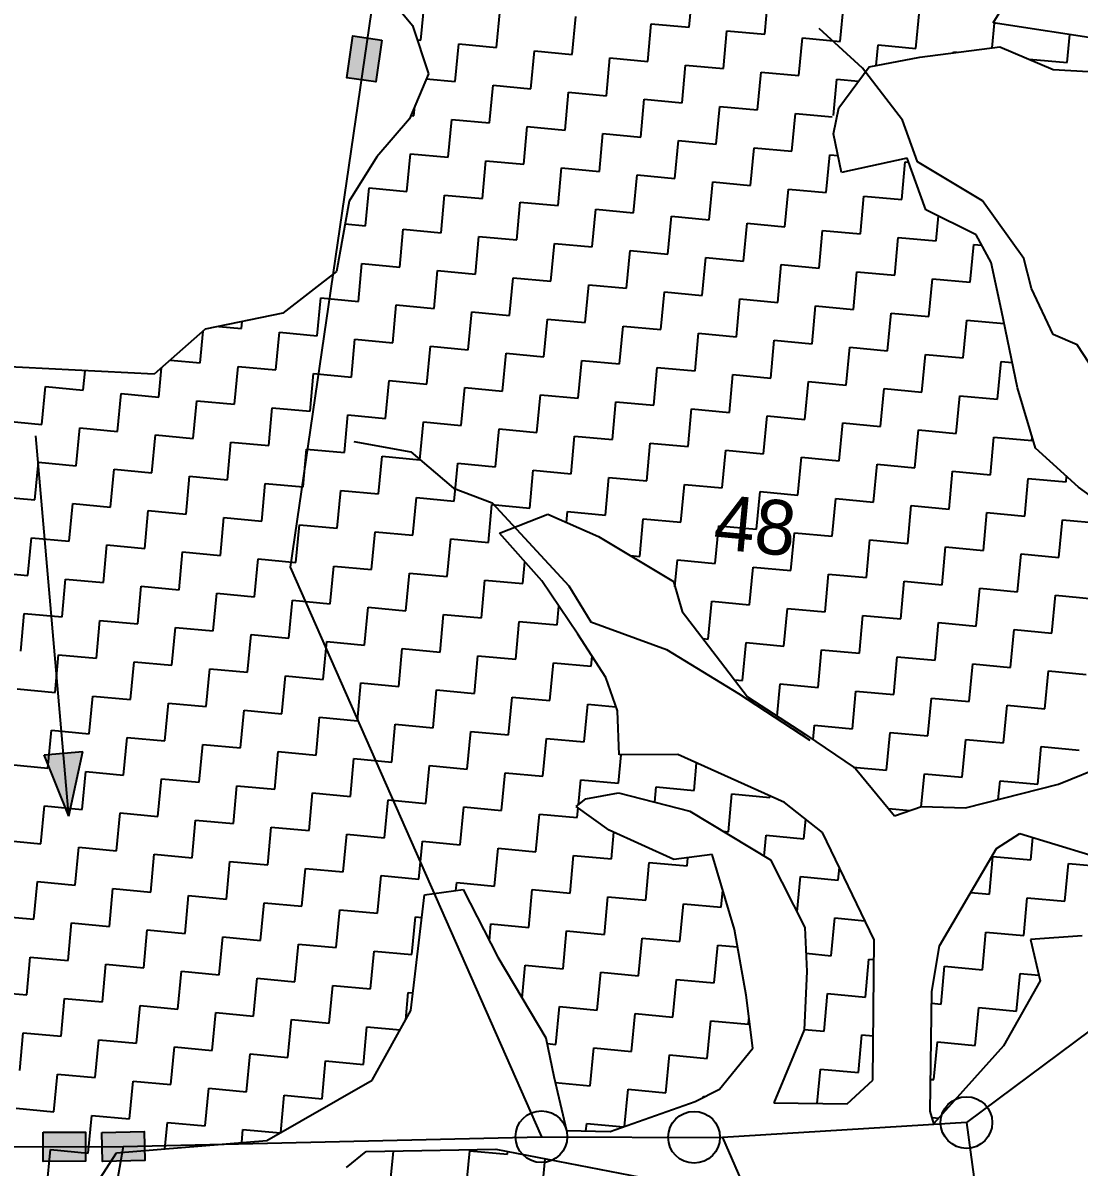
# Model space of a CAD drawing. Header units: metres. Extents: x 284554 to 287504, y 2026012 to 2031182.
# Drawn here: x 285980.6 to 286339.4, y 2030080.3 to 2030469 of the extents above; entities that cross this region are included whole.
import ezdxf
from ezdxf.enums import TextEntityAlignment as Align

# ---------------------------------------------------------------- set-up
doc = ezdxf.new("R2010")
doc.units = ezdxf.units.M
for name, color, linetype in [('LINE_WATER', 4, 'Continuous'), ('POLY_HATCH', 12, 'Continuous'), ('POLY_PARCEL', 6, 'Continuous'), ('TEXT_PARCEL', 7, 'Continuous')]:
    doc.layers.add(name, color=color, linetype=linetype)
doc.styles.add('TEXT_MAP', font='')
doc.styles.get('TEXT_MAP').set_extended_font_data('Kruti Dev 050')

msp = doc.modelspace()

# ---------------------------------------------------------------- hatches: boundary and pattern name
for points in [[(286090.66, 2030450.32), (286100.49, 2030448.89), (286102.56, 2030463.1), (286092.73, 2030464.53)], [(286001.88, 2030082.31), (286001.85, 2030092.24), (285987.5, 2030092.2), (285987.52, 2030082.27)], [(286022, 2030082.51), (286021.76, 2030092.44), (286007.41, 2030092.1), (286007.64, 2030082.18)]]:
    msp.add_hatch(color=256).paths.add_polyline_path(points)
h = msp.add_hatch(color=256)
h.paths.add_polyline_path([(285994.37, 2030220.96), (285987.81, 2030220.39), (285996.23, 2030199.51)])
h.paths.add_polyline_path([(285996.23, 2030199.51), (286000.93, 2030221.53), (285994.37, 2030220.96)])

# ---------------------------------------------------------------- linework, layer by layer
for points in [[(286102.56, 2030463.1), (286100.49, 2030448.89), (286090.66, 2030450.32), (286092.73, 2030464.53)], [(285987.5, 2030092.2), (286001.85, 2030092.24), (286001.88, 2030082.31), (285987.52, 2030082.27)], [(286007.41, 2030092.1), (286021.76, 2030092.44), (286022, 2030082.51), (286007.64, 2030082.18)]]:
    msp.add_lwpolyline(points, close=True)
for points in [[(285996.23, 2030199.51), (285985.02, 2030328.71)], [(285987.81, 2030220.39), (286000.93, 2030221.53)], [(285996.23, 2030199.51), (285987.81, 2030220.39)], [(285996.23, 2030199.51), (286000.93, 2030221.53)]]:
    msp.add_lwpolyline(points)
for centre in [(286301.13, 2030095.46), (286156.75, 2030090.64), (286208.61, 2030090.45)]:
    msp.add_circle(centre, 8.78)
at = {"layer": 'LINE_WATER'}
for p, q in [((286265.84, 2030453.63), (286251.04, 2030467.05)), ((286279.43, 2030435.92), (286265.84, 2030453.63)), ((286284.53, 2030421.81), (286279.43, 2030435.92)), ((286306.57, 2030408.52), (286284.53, 2030421.81)), ((286320.56, 2030388.97), (286306.57, 2030408.52)), ((286323.21, 2030378.7), (286320.56, 2030388.97)), ((286330.58, 2030363.17), (286323.21, 2030378.7)), ((286338.68, 2030359.61), (286330.58, 2030363.17)), ((286354.82, 2030334.84), (286338.68, 2030359.61)), ((286093.05, 2030326.83), (286112.39, 2030323.29)), ((286112.39, 2030323.29), (286126.86, 2030310.95)), ((286126.86, 2030310.95), (286139.99, 2030305.96)), ((286139.99, 2030305.96), (286166.01, 2030277.79)), ((286166.01, 2030277.79), (286173.54, 2030265.52)), ((286173.54, 2030265.52), (286199.29, 2030256.18)), ((286199.29, 2030256.18), (286223.64, 2030241.18)), ((286223.64, 2030241.18), (286247.91, 2030225.32))]:
    msp.add_line(p, q, dxfattribs=at)
at = {"layer": 'POLY_HATCH'}
for p, q in [((286100.44, 2030483.15), (286112.95, 2030468.07)), ((286310.19, 2030468.95), (286314.87, 2030476.46)), ((286112.95, 2030468.07), (286118.38, 2030451.66)), ((286360.19, 2030461.29), (286310.19, 2030468.95)), ((286285.25, 2030457.37), (286312.41, 2030460.79)), ((286312.41, 2030460.79), (286330.59, 2030453.13)), ((286268.03, 2030454.01), (286285.25, 2030457.37)), ((286257.78, 2030440.06), (286268.03, 2030454.01)), ((286330.59, 2030453.13), (286358.28, 2030451.53)), ((286118.38, 2030451.66), (286111.98, 2030436.36)), ((286255.96, 2030431.28), (286257.78, 2030440.06)), ((286111.98, 2030436.36), (286100.83, 2030423.49)), ((286258.71, 2030418.11), (286255.96, 2030431.28)), ((286100.83, 2030423.49), (286091.47, 2030408.46)), ((286281.04, 2030422.98), (286258.71, 2030418.11)), ((286287.36, 2030405.49), (286281.04, 2030422.98)), ((286091.47, 2030408.46), (286087.17, 2030384.57)), ((286304.46, 2030396.94), (286287.36, 2030405.49)), ((286309.54, 2030387.52), (286304.46, 2030396.94)), ((286313, 2030371.3), (286309.54, 2030387.52)), ((286087.17, 2030384.57), (286068.94, 2030370.37)), ((286318.49, 2030344.95), (286313, 2030371.3)), ((286068.94, 2030370.37), (286042.58, 2030364.88)), ((286042.58, 2030364.88), (286025.24, 2030349.61)), ((286025.24, 2030349.61), (285932.21, 2030354.33)), ((286324.54, 2030324.51), (286318.49, 2030344.95)), ((286339.2, 2030311.21), (286324.54, 2030324.51)), ((286359.69, 2030296.38), (286339.2, 2030311.21)), ((286142.46, 2030295.65), (286158.97, 2030302.06)), ((286158.97, 2030302.06), (286176.16, 2030294.49)), ((286156.85, 2030279.4), (286142.46, 2030295.65)), ((286176.16, 2030294.49), (286201.58, 2030279.2)), ((286169.09, 2030261.36), (286156.85, 2030279.4)), ((286201.58, 2030279.2), (286204.6, 2030268.98)), ((286204.6, 2030268.98), (286216.12, 2030253.99)), ((286178.64, 2030246.56), (286169.09, 2030261.36)), ((286216.12, 2030253.99), (286226.76, 2030240.07)), ((286182.56, 2030235.26), (286178.64, 2030246.56)), ((286226.76, 2030240.07), (286246.44, 2030227.3)), ((286183.15, 2030220.3), (286182.56, 2030235.26)), ((286246.44, 2030227.3), (286263.27, 2030215.79)), ((286203.04, 2030220.43), (286183.15, 2030220.3)), ((286239.31, 2030204.12), (286203.04, 2030220.43)), ((286263.27, 2030215.79), (286276.67, 2030199.64)), ((286332.36, 2030210.33), (286354.07, 2030219.23)), ((286300.79, 2030202.35), (286332.36, 2030210.33)), ((286168.58, 2030202.78), (286171.82, 2030205.46)), ((286171.82, 2030205.46), (286182.94, 2030207.4)), ((286182.94, 2030207.4), (286207.21, 2030201.16)), ((286252.28, 2030193.96), (286239.31, 2030204.12)), ((286179.77, 2030194.78), (286168.58, 2030202.78)), ((286207.21, 2030201.16), (286234.51, 2030184.69)), ((286276.67, 2030199.64), (286285.91, 2030202.75)), ((286285.91, 2030202.75), (286300.79, 2030202.35)), ((286201.7, 2030184.78), (286179.77, 2030194.78)), ((286269.76, 2030157.55), (286252.28, 2030193.96)), ((286311.28, 2030188.52), (286319.22, 2030193.58)), ((286319.22, 2030193.58), (286343.03, 2030186.38)), ((286292.01, 2030155.48), (286311.28, 2030188.52)), ((286214.79, 2030186.54), (286201.7, 2030184.78)), ((286222.35, 2030160.99), (286214.79, 2030186.54)), ((286234.51, 2030184.69), (286246.28, 2030161.73)), ((286112.39, 2030133.5), (286117.06, 2030172.81)), ((286117.06, 2030172.81), (286130.15, 2030174.57)), ((286130.15, 2030174.57), (286141.93, 2030151.61)), ((286246.28, 2030161.73), (286246.87, 2030146.77)), ((286226.24, 2030138.76), (286222.35, 2030160.99)), ((286269.28, 2030109.89), (286269.76, 2030157.55)), ((286340.46, 2030158.83), (286322.91, 2030157.57)), ((286322.91, 2030157.57), (286326.17, 2030143.58)), ((286289.31, 2030139.97), (286292.01, 2030155.48)), ((286141.93, 2030151.61), (286158.26, 2030124.24)), ((286246.87, 2030146.77), (286246.02, 2030126.97)), ((286326.17, 2030143.58), (286313.73, 2030121.51)), ((286228.52, 2030120.66), (286226.24, 2030138.76)), ((286288.84, 2030099.37), (286289.31, 2030139.97)), ((286099.25, 2030109.88), (286112.39, 2030133.5)), ((286246.02, 2030126.97), (286235.74, 2030102.1)), ((286158.26, 2030124.24), (286161.01, 2030111.07)), ((286217.29, 2030106.8), (286228.52, 2030120.66)), ((286313.73, 2030121.51), (286290.1, 2030095.11)), ((286161.01, 2030111.07), (286165.26, 2030092.78)), ((286063.52, 2030089.37), (286099.25, 2030109.88)), ((286208.94, 2030102.61), (286217.29, 2030106.8)), ((286260.57, 2030101.76), (286269.28, 2030109.89)), ((286180.14, 2030092.39), (286208.94, 2030102.61)), ((286235.74, 2030102.1), (286260.57, 2030101.76)), ((286290.1, 2030095.11), (286288.84, 2030099.37)), ((286165.26, 2030092.78), (286180.14, 2030092.39)), ((286012.42, 2030085.2), (286063.52, 2030089.37)), ((286000.66, 2030067), (286012.42, 2030085.2)), ((286090.57, 2030080.13), (286097.19, 2030085.61)), ((286097.19, 2030085.61), (286141.22, 2030086.38)), ((286141.22, 2030086.38), (286190.4, 2030076.9))]:
    msp.add_line(p, q, dxfattribs=at)
at = {"layer": 'POLY_HATCH', "linetype": 'Continuous'}
for p, q in [((286206.92, 2030467.48), (286208.12, 2030480.32)), ((286115.84, 2030463.04), (286117.04, 2030475.88)), ((286232.6, 2030465.08), (286233.8, 2030477.92)), ((286141.52, 2030460.64), (286142.72, 2030473.48)), ((286258.28, 2030462.68), (286259.48, 2030475.52)), ((286283.95, 2030460.28), (286285.15, 2030473.12)), ((286167.2, 2030458.24), (286168.4, 2030471.08)), ((286192.88, 2030455.84), (286194.08, 2030468.68)), ((286194.08, 2030468.68), (286206.92, 2030467.48)), ((286309.88, 2030460.47), (286310.66, 2030468.88)), ((286218.56, 2030453.44), (286219.76, 2030466.28)), ((286219.76, 2030466.28), (286232.6, 2030465.08)), ((286335.31, 2030455.48), (286336.2, 2030464.97)), ((286114.58, 2030463.15), (286115.84, 2030463.04)), ((286127.48, 2030449), (286128.68, 2030461.84)), ((286128.68, 2030461.84), (286141.52, 2030460.64)), ((286244.24, 2030451.04), (286245.44, 2030463.88)), ((286245.44, 2030463.88), (286258.28, 2030462.68)), ((286270.46, 2030454.48), (286271.11, 2030461.48)), ((286271.11, 2030461.48), (286283.95, 2030460.28)), ((286153.16, 2030446.6), (286154.36, 2030459.44)), ((286154.36, 2030459.44), (286167.2, 2030458.24)), ((286178.84, 2030444.2), (286180.04, 2030457.04)), ((286180.04, 2030457.04), (286192.88, 2030455.84)), ((286296.77, 2030458.82), (286296.79, 2030459.08)), ((286296.79, 2030459.08), (286297.97, 2030458.97)), ((286322.46, 2030456.55), (286322.47, 2030456.68)), ((286322.47, 2030456.68), (286335.31, 2030455.48)), ((286204.52, 2030441.8), (286205.72, 2030454.64)), ((286205.72, 2030454.64), (286218.56, 2030453.44)), ((286117.65, 2030449.92), (286127.48, 2030449)), ((286230.2, 2030439.4), (286231.4, 2030452.24)), ((286231.4, 2030452.24), (286244.24, 2030451.04)), ((286255.93, 2030437.54), (286257.08, 2030449.84)), ((286257.08, 2030449.84), (286264.46, 2030449.15)), ((286139.12, 2030434.96), (286140.32, 2030447.8)), ((286140.32, 2030447.8), (286153.16, 2030446.6)), ((286164.8, 2030432.56), (286166, 2030445.4)), ((286166, 2030445.4), (286178.84, 2030444.2)), ((286190.48, 2030430.16), (286191.68, 2030443)), ((286191.68, 2030443), (286204.52, 2030441.8)), ((286112.44, 2030437.45), (286113.44, 2030437.36)), ((286113.44, 2030437.36), (286113.74, 2030440.58)), ((286216.16, 2030427.76), (286217.36, 2030440.6)), ((286217.36, 2030440.6), (286230.2, 2030439.4)), ((286241.84, 2030425.36), (286243.04, 2030438.2)), ((286243.04, 2030438.2), (286255.55, 2030437.03)), ((286125.08, 2030423.32), (286126.28, 2030436.16)), ((286126.28, 2030436.16), (286139.12, 2030434.96)), ((286150.76, 2030420.92), (286151.96, 2030433.76)), ((286151.96, 2030433.76), (286164.8, 2030432.56)), ((286176.44, 2030418.52), (286177.64, 2030431.36)), ((286177.64, 2030431.36), (286190.48, 2030430.16)), ((286202.12, 2030416.12), (286203.32, 2030428.96)), ((286203.32, 2030428.96), (286216.16, 2030427.76)), ((286227.8, 2030413.72), (286229, 2030426.56)), ((286229, 2030426.56), (286241.84, 2030425.36)), ((286111.04, 2030411.68), (286112.24, 2030424.52)), ((286112.24, 2030424.52), (286125.08, 2030423.32)), ((286136.72, 2030409.28), (286137.92, 2030422.12)), ((286137.92, 2030422.12), (286150.76, 2030420.92)), ((286253.48, 2030411.32), (286254.68, 2030424.16)), ((286254.68, 2030424.16), (286257.5, 2030423.9)), ((286279.16, 2030408.92), (286280.35, 2030421.76)), ((286280.35, 2030421.76), (286281.52, 2030421.65)), ((286162.4, 2030406.88), (286163.6, 2030419.72)), ((286163.6, 2030419.72), (286176.44, 2030418.52)), ((286188.08, 2030404.48), (286189.28, 2030417.32)), ((286189.28, 2030417.32), (286202.12, 2030416.12)), ((286213.76, 2030402.08), (286214.96, 2030414.92)), ((286214.96, 2030414.92), (286227.8, 2030413.72)), ((286097, 2030400.04), (286098.2, 2030412.88)), ((286098.2, 2030412.88), (286111.04, 2030411.68)), ((286122.68, 2030397.64), (286123.88, 2030410.48)), ((286123.88, 2030410.48), (286136.72, 2030409.28)), ((286239.44, 2030399.68), (286240.64, 2030412.52)), ((286240.64, 2030412.52), (286253.48, 2030411.32)), ((286265.12, 2030397.28), (286266.32, 2030410.12)), ((286266.32, 2030410.12), (286279.16, 2030408.92)), ((286148.36, 2030395.24), (286149.56, 2030408.08)), ((286149.56, 2030408.08), (286162.4, 2030406.88)), ((286174.04, 2030392.84), (286175.24, 2030405.68)), ((286175.24, 2030405.68), (286188.08, 2030404.48)), ((286199.72, 2030390.44), (286200.92, 2030403.28)), ((286200.92, 2030403.28), (286213.76, 2030402.08)), ((286290.79, 2030394.88), (286291.59, 2030403.38)), ((286090.07, 2030400.69), (286097, 2030400.04)), ((286108.64, 2030386), (286109.84, 2030398.84)), ((286109.84, 2030398.84), (286122.68, 2030397.64)), ((286225.4, 2030388.04), (286226.6, 2030400.88)), ((286226.6, 2030400.88), (286239.44, 2030399.68)), ((286251.08, 2030385.64), (286252.28, 2030398.48)), ((286252.28, 2030398.48), (286265.12, 2030397.28)), ((286134.32, 2030383.6), (286135.52, 2030396.44)), ((286135.52, 2030396.44), (286148.36, 2030395.24)), ((286276.76, 2030383.24), (286277.96, 2030396.08)), ((286277.96, 2030396.08), (286290.79, 2030394.88)), ((286160, 2030381.2), (286161.2, 2030394.04)), ((286161.2, 2030394.04), (286174.04, 2030392.84)), ((286185.68, 2030378.8), (286186.88, 2030391.64)), ((286186.88, 2030391.64), (286199.72, 2030390.44)), ((286302.43, 2030380.84), (286303.63, 2030393.68)), ((286303.63, 2030393.68), (286306.35, 2030393.43)), ((286094.6, 2030374.36), (286095.8, 2030387.2)), ((286095.8, 2030387.2), (286108.64, 2030386)), ((286211.36, 2030376.4), (286212.56, 2030389.24)), ((286212.56, 2030389.24), (286225.4, 2030388.04)), ((286237.04, 2030374), (286238.24, 2030386.84)), ((286238.24, 2030386.84), (286251.08, 2030385.64)), ((286120.28, 2030371.96), (286121.48, 2030384.8)), ((286121.48, 2030384.8), (286134.32, 2030383.6)), ((286262.72, 2030371.6), (286263.92, 2030384.44)), ((286263.92, 2030384.44), (286276.76, 2030383.24)), ((286145.96, 2030369.56), (286147.16, 2030382.4)), ((286147.16, 2030382.4), (286160, 2030381.2)), ((286171.64, 2030367.16), (286172.84, 2030380)), ((286172.84, 2030380), (286185.68, 2030378.8)), ((286288.4, 2030369.2), (286289.59, 2030382.04)), ((286289.59, 2030382.04), (286302.43, 2030380.84)), ((286080.57, 2030362.72), (286081.77, 2030375.56)), ((286081.77, 2030375.56), (286094.6, 2030374.36)), ((286197.32, 2030364.76), (286198.52, 2030377.6)), ((286198.52, 2030377.6), (286211.36, 2030376.4)), ((286223, 2030362.36), (286224.2, 2030375.2)), ((286224.2, 2030375.2), (286237.04, 2030374)), ((286106.24, 2030360.32), (286107.44, 2030373.16)), ((286107.44, 2030373.16), (286120.28, 2030371.96)), ((286248.68, 2030359.96), (286249.88, 2030372.8)), ((286249.88, 2030372.8), (286262.72, 2030371.6)), ((286054.89, 2030365.12), (286055.11, 2030367.49)), ((286131.92, 2030357.92), (286133.12, 2030370.76)), ((286133.12, 2030370.76), (286145.96, 2030369.56)), ((286157.6, 2030355.52), (286158.8, 2030368.36)), ((286158.8, 2030368.36), (286171.64, 2030367.16)), ((286274.36, 2030357.56), (286275.56, 2030370.4)), ((286275.56, 2030370.4), (286288.4, 2030369.2)), ((286300.03, 2030355.16), (286301.23, 2030368)), ((286301.23, 2030368), (286313.93, 2030366.82)), ((286040.85, 2030353.48), (286041.85, 2030364.24)), ((286047.18, 2030365.84), (286054.89, 2030365.12)), ((286066.53, 2030351.08), (286067.73, 2030363.92)), ((286067.73, 2030363.92), (286080.57, 2030362.72)), ((286183.28, 2030353.12), (286184.48, 2030365.96)), ((286184.48, 2030365.96), (286197.32, 2030364.76)), ((286208.96, 2030350.72), (286210.16, 2030363.56)), ((286210.16, 2030363.56), (286223, 2030362.36)), ((286092.21, 2030348.68), (286093.4, 2030361.52)), ((286093.4, 2030361.52), (286106.24, 2030360.32)), ((286234.64, 2030348.32), (286235.84, 2030361.16)), ((286235.84, 2030361.16), (286248.68, 2030359.96)), ((286117.88, 2030346.28), (286119.08, 2030359.12)), ((286119.08, 2030359.12), (286131.92, 2030357.92)), ((286143.56, 2030343.88), (286144.76, 2030356.72)), ((286144.76, 2030356.72), (286157.6, 2030355.52)), ((286260.32, 2030345.92), (286261.52, 2030358.76)), ((286261.52, 2030358.76), (286274.36, 2030357.56)), ((286286, 2030343.52), (286287.2, 2030356.36)), ((286287.2, 2030356.36), (286300.03, 2030355.16)), ((286026.81, 2030341.84), (286027.74, 2030351.81)), ((286030.71, 2030354.43), (286040.85, 2030353.48)), ((286052.49, 2030339.44), (286053.69, 2030352.28)), ((286053.69, 2030352.28), (286066.53, 2030351.08)), ((286169.24, 2030341.48), (286170.44, 2030354.32)), ((286170.44, 2030354.32), (286183.28, 2030353.12)), ((286194.92, 2030339.08), (286196.12, 2030351.92)), ((286196.12, 2030351.92), (286208.96, 2030350.72)), ((286311.67, 2030341.12), (286312.87, 2030353.96)), ((286312.87, 2030353.96), (286316.69, 2030353.61)), ((286001.13, 2030344.24), (286001.74, 2030350.8)), ((286078.17, 2030337.04), (286079.37, 2030349.88)), ((286079.37, 2030349.88), (286092.21, 2030348.68)), ((286220.6, 2030336.68), (286221.8, 2030349.52)), ((286221.8, 2030349.52), (286234.64, 2030348.32)), ((285987.09, 2030332.6), (285988.29, 2030345.44)), ((285988.29, 2030345.44), (286001.13, 2030344.24)), ((286103.84, 2030334.64), (286105.04, 2030347.48)), ((286105.04, 2030347.48), (286117.88, 2030346.28)), ((286129.52, 2030332.24), (286130.72, 2030345.08)), ((286130.72, 2030345.08), (286143.56, 2030343.88)), ((286246.28, 2030334.28), (286247.48, 2030347.12)), ((286247.48, 2030347.12), (286260.32, 2030345.92)), ((286271.96, 2030331.88), (286273.16, 2030344.72)), ((286273.16, 2030344.72), (286286, 2030343.52)), ((286012.77, 2030330.2), (286013.97, 2030343.04)), ((286013.97, 2030343.04), (286026.81, 2030341.84)), ((286038.45, 2030327.8), (286039.65, 2030340.64)), ((286039.65, 2030340.64), (286052.49, 2030339.44)), ((286155.2, 2030329.84), (286156.4, 2030342.68)), ((286156.4, 2030342.68), (286169.24, 2030341.48)), ((286180.88, 2030327.44), (286182.08, 2030340.28)), ((286182.08, 2030340.28), (286194.92, 2030339.08)), ((286297.63, 2030329.48), (286298.83, 2030342.32)), ((286298.83, 2030342.32), (286311.67, 2030341.12)), ((286064.13, 2030325.4), (286065.33, 2030338.24)), ((286065.33, 2030338.24), (286078.17, 2030337.04)), ((286206.56, 2030325.04), (286207.76, 2030337.88)), ((286207.76, 2030337.88), (286220.6, 2030336.68)), ((285974.25, 2030333.8), (285987.09, 2030332.6)), ((286089.81, 2030323), (286091.01, 2030335.84)), ((286091.01, 2030335.84), (286103.84, 2030334.64)), ((286115.48, 2030320.6), (286116.68, 2030333.44)), ((286116.68, 2030333.44), (286129.52, 2030332.24)), ((286232.24, 2030322.64), (286233.44, 2030335.48)), ((286233.44, 2030335.48), (286246.28, 2030334.28)), ((286257.92, 2030320.24), (286259.12, 2030333.08)), ((286259.12, 2030333.08), (286271.96, 2030331.88)), ((285998.73, 2030318.56), (285999.93, 2030331.4)), ((285999.93, 2030331.4), (286012.77, 2030330.2)), ((286024.41, 2030316.16), (286025.61, 2030329)), ((286025.61, 2030329), (286038.45, 2030327.8)), ((286141.16, 2030318.2), (286142.36, 2030331.04)), ((286142.36, 2030331.04), (286155.2, 2030329.84)), ((286166.84, 2030315.8), (286168.04, 2030328.64)), ((286168.04, 2030328.64), (286180.88, 2030327.44)), ((286283.6, 2030317.84), (286284.8, 2030330.68)), ((286284.8, 2030330.68), (286297.63, 2030329.48)), ((286309.27, 2030315.45), (286310.47, 2030328.28)), ((286310.47, 2030328.28), (286323.31, 2030327.08)), ((286323.31, 2030327.08), (286323.42, 2030328.27)), ((286050.09, 2030313.76), (286051.29, 2030326.6)), ((286051.29, 2030326.6), (286064.13, 2030325.4)), ((286192.52, 2030313.4), (286193.72, 2030326.24)), ((286193.72, 2030326.24), (286206.56, 2030325.04)), ((286075.77, 2030311.36), (286076.97, 2030324.2)), ((286076.97, 2030324.2), (286089.81, 2030323)), ((286101.45, 2030308.96), (286102.64, 2030321.8)), ((286102.64, 2030321.8), (286115.48, 2030320.6)), ((286218.2, 2030311), (286219.4, 2030323.84)), ((286219.4, 2030323.84), (286232.24, 2030322.64)), ((286243.88, 2030308.6), (286245.08, 2030321.44)), ((286245.08, 2030321.44), (286257.92, 2030320.24)), ((285984.69, 2030306.92), (285985.89, 2030319.76)), ((285985.89, 2030319.76), (285998.73, 2030318.56)), ((286010.37, 2030304.52), (286011.57, 2030317.36)), ((286011.57, 2030317.36), (286024.41, 2030316.16)), ((286127.12, 2030306.56), (286128.32, 2030319.4)), ((286128.32, 2030319.4), (286141.16, 2030318.2)), ((286152.8, 2030304.16), (286154, 2030317)), ((286154, 2030317), (286166.84, 2030315.8)), ((286269.56, 2030306.21), (286270.76, 2030319.04)), ((286270.76, 2030319.04), (286283.6, 2030317.84)), ((286295.24, 2030303.81), (286296.44, 2030316.65)), ((286296.44, 2030316.65), (286309.27, 2030315.45)), ((286036.05, 2030302.12), (286037.25, 2030314.96)), ((286037.25, 2030314.96), (286050.09, 2030313.76)), ((286178.48, 2030301.76), (286179.68, 2030314.6)), ((286179.68, 2030314.6), (286192.52, 2030313.4)), ((286320.91, 2030301.41), (286322.11, 2030314.25)), ((286322.11, 2030314.25), (286334.95, 2030313.05)), ((286334.95, 2030313.05), (286335.13, 2030314.91)), ((286061.73, 2030299.72), (286062.93, 2030312.56)), ((286062.93, 2030312.56), (286075.77, 2030311.36)), ((286087.41, 2030297.32), (286088.61, 2030310.16)), ((286088.61, 2030310.16), (286101.45, 2030308.96)), ((286204.16, 2030299.36), (286205.36, 2030312.2)), ((286205.36, 2030312.2), (286218.2, 2030311)), ((286229.84, 2030296.97), (286231.04, 2030309.8)), ((286231.04, 2030309.8), (286243.88, 2030308.6)), ((285971.85, 2030308.12), (285984.69, 2030306.92)), ((285996.33, 2030292.88), (285997.53, 2030305.72)), ((285997.53, 2030305.72), (286010.37, 2030304.52)), ((286113.08, 2030294.92), (286114.28, 2030307.76)), ((286114.28, 2030307.76), (286127.12, 2030306.56)), ((286138.76, 2030292.52), (286139.96, 2030305.36)), ((286139.96, 2030305.36), (286152.8, 2030304.16)), ((286255.52, 2030294.57), (286256.72, 2030307.41)), ((286256.72, 2030307.41), (286269.56, 2030306.21)), ((286281.2, 2030292.17), (286282.4, 2030305.01)), ((286282.4, 2030305.01), (286295.24, 2030303.81)), ((286022.01, 2030290.48), (286023.21, 2030303.32)), ((286023.21, 2030303.32), (286036.05, 2030302.12)), ((286047.69, 2030288.08), (286048.89, 2030300.92)), ((286048.89, 2030300.92), (286061.73, 2030299.72)), ((286165.3, 2030299.27), (286165.64, 2030302.96)), ((286165.64, 2030302.96), (286178.48, 2030301.76)), ((286306.87, 2030289.77), (286308.07, 2030302.61)), ((286308.07, 2030302.61), (286320.91, 2030301.41)), ((286073.37, 2030285.68), (286074.57, 2030298.52)), ((286074.57, 2030298.52), (286087.41, 2030297.32)), ((286190.12, 2030287.73), (286191.32, 2030300.56)), ((286191.32, 2030300.56), (286204.16, 2030299.36)), ((286215.8, 2030285.33), (286217, 2030298.17)), ((286217, 2030298.17), (286229.84, 2030296.97)), ((286332.55, 2030287.37), (286333.75, 2030300.21)), ((286333.75, 2030300.21), (286346.59, 2030299.01)), ((285982.29, 2030281.24), (285983.49, 2030294.08)), ((285983.49, 2030294.08), (285996.33, 2030292.88)), ((286099.05, 2030283.28), (286100.25, 2030296.12)), ((286100.25, 2030296.12), (286113.08, 2030294.92)), ((286124.72, 2030280.89), (286125.92, 2030293.72)), ((286125.92, 2030293.72), (286138.76, 2030292.52)), ((286241.48, 2030282.93), (286242.68, 2030295.77)), ((286242.68, 2030295.77), (286255.52, 2030294.57)), ((286267.16, 2030280.53), (286268.36, 2030293.37)), ((286268.36, 2030293.37), (286281.2, 2030292.17)), ((286007.97, 2030278.84), (286009.17, 2030291.68)), ((286009.17, 2030291.68), (286022.01, 2030290.48)), ((286033.65, 2030276.44), (286034.85, 2030289.28)), ((286034.85, 2030289.28), (286047.69, 2030288.08)), ((286292.84, 2030278.13), (286294.04, 2030290.97)), ((286294.04, 2030290.97), (286306.87, 2030289.77)), ((286059.33, 2030274.04), (286060.53, 2030286.88)), ((286060.53, 2030286.88), (286073.37, 2030285.68)), ((286150.4, 2030278.49), (286151.1, 2030285.9)), ((286186.9, 2030288.03), (286190.12, 2030287.73)), ((286202.11, 2030277.4), (286202.96, 2030286.53)), ((286202.96, 2030286.53), (286215.8, 2030285.33)), ((286318.51, 2030275.73), (286319.71, 2030288.57)), ((286319.71, 2030288.57), (286332.55, 2030287.37)), ((285969.45, 2030282.44), (285982.29, 2030281.24)), ((286085.01, 2030271.65), (286086.21, 2030284.48)), ((286086.21, 2030284.48), (286099.05, 2030283.28)), ((286110.69, 2030269.25), (286111.88, 2030282.08)), ((286111.88, 2030282.08), (286124.72, 2030280.89)), ((286227.44, 2030271.29), (286228.64, 2030284.13)), ((286228.64, 2030284.13), (286241.48, 2030282.93)), ((286253.12, 2030268.89), (286254.32, 2030281.73)), ((286254.32, 2030281.73), (286267.16, 2030280.53)), ((285993.93, 2030267.2), (285995.13, 2030280.04)), ((285995.13, 2030280.04), (286007.97, 2030278.84)), ((286019.61, 2030264.8), (286020.81, 2030277.64)), ((286020.81, 2030277.64), (286033.65, 2030276.44)), ((286136.36, 2030266.85), (286137.56, 2030279.69)), ((286137.56, 2030279.69), (286150.4, 2030278.49)), ((286278.8, 2030266.49), (286280, 2030279.33)), ((286280, 2030279.33), (286292.84, 2030278.13)), ((286045.29, 2030262.41), (286046.49, 2030275.24)), ((286046.49, 2030275.24), (286059.33, 2030274.04)), ((286304.48, 2030264.09), (286305.68, 2030276.93)), ((286305.68, 2030276.93), (286318.51, 2030275.73)), ((286330.15, 2030261.69), (286331.35, 2030274.53)), ((286331.35, 2030274.53), (286344.19, 2030273.33)), ((286070.97, 2030260.01), (286072.17, 2030272.84)), ((286072.17, 2030272.84), (286085.01, 2030271.65)), ((286096.65, 2030257.61), (286097.85, 2030270.45)), ((286097.85, 2030270.45), (286110.69, 2030269.25)), ((286162.04, 2030264.45), (286162.64, 2030270.86)), ((286213.4, 2030259.65), (286214.6, 2030272.49)), ((286214.6, 2030272.49), (286227.44, 2030271.29)), ((286239.08, 2030257.25), (286240.28, 2030270.09)), ((286240.28, 2030270.09), (286253.12, 2030268.89)), ((285979.89, 2030255.56), (285981.09, 2030268.4)), ((285981.09, 2030268.4), (285993.93, 2030267.2)), ((286005.57, 2030253.17), (286006.77, 2030266)), ((286006.77, 2030266), (286019.61, 2030264.8)), ((286122.32, 2030255.21), (286123.52, 2030268.05)), ((286123.52, 2030268.05), (286136.36, 2030266.85)), ((286264.76, 2030254.85), (286265.96, 2030267.69)), ((286265.96, 2030267.69), (286278.8, 2030266.49)), ((286031.25, 2030250.77), (286032.45, 2030263.6)), ((286032.45, 2030263.6), (286045.29, 2030262.41)), ((286148, 2030252.81), (286149.2, 2030265.65)), ((286149.2, 2030265.65), (286162.04, 2030264.45)), ((286290.44, 2030252.45), (286291.64, 2030265.29)), ((286291.64, 2030265.29), (286304.48, 2030264.09)), ((286316.11, 2030250.05), (286317.31, 2030262.89)), ((286317.31, 2030262.89), (286330.15, 2030261.69)), ((286056.93, 2030248.37), (286058.13, 2030261.21)), ((286058.13, 2030261.21), (286070.97, 2030260.01)), ((286082.61, 2030245.97), (286083.81, 2030258.81)), ((286083.81, 2030258.81), (286096.65, 2030257.61)), ((286211.65, 2030259.81), (286213.4, 2030259.65)), ((286225.04, 2030245.61), (286226.24, 2030258.45)), ((286226.24, 2030258.45), (286239.08, 2030257.25)), ((285991.53, 2030241.53), (285992.73, 2030254.36)), ((285992.73, 2030254.36), (286005.57, 2030253.17)), ((286108.29, 2030243.57), (286109.49, 2030256.41)), ((286109.49, 2030256.41), (286122.32, 2030255.21)), ((286250.72, 2030243.21), (286251.92, 2030256.05)), ((286251.92, 2030256.05), (286264.76, 2030254.85)), ((286017.21, 2030239.13), (286018.41, 2030251.97)), ((286018.41, 2030251.97), (286031.25, 2030250.77)), ((286133.96, 2030241.17), (286135.16, 2030254.01)), ((286135.16, 2030254.01), (286148, 2030252.81)), ((286159.64, 2030238.77), (286160.84, 2030251.61)), ((286160.84, 2030251.61), (286173.68, 2030250.41)), ((286173.68, 2030250.41), (286174, 2030253.76)), ((286276.4, 2030240.81), (286277.6, 2030253.65)), ((286277.6, 2030253.65), (286290.44, 2030252.45)), ((286302.08, 2030238.41), (286303.28, 2030251.25)), ((286303.28, 2030251.25), (286316.11, 2030250.05)), ((286042.89, 2030236.73), (286044.09, 2030249.57)), ((286044.09, 2030249.57), (286056.93, 2030248.37)), ((286068.57, 2030234.33), (286069.77, 2030247.17)), ((286069.77, 2030247.17), (286082.61, 2030245.97)), ((286327.75, 2030236.01), (286328.95, 2030248.85)), ((286328.95, 2030248.85), (286341.79, 2030247.65)), ((285978.69, 2030242.73), (285991.53, 2030241.53)), ((286094.25, 2030231.93), (286095.45, 2030244.77)), ((286095.45, 2030244.77), (286108.29, 2030243.57)), ((286222.33, 2030245.86), (286225.04, 2030245.61)), ((286236.86, 2030233.52), (286237.88, 2030244.41)), ((286237.88, 2030244.41), (286250.72, 2030243.21)), ((286003.17, 2030227.49), (286004.37, 2030240.33)), ((286004.37, 2030240.33), (286017.21, 2030239.13)), ((286119.92, 2030229.53), (286121.12, 2030242.37)), ((286121.12, 2030242.37), (286133.96, 2030241.17)), ((286145.6, 2030227.13), (286146.8, 2030239.97)), ((286146.8, 2030239.97), (286159.64, 2030238.77)), ((286262.36, 2030229.17), (286263.56, 2030242.01)), ((286263.56, 2030242.01), (286276.4, 2030240.81)), ((286288.04, 2030226.77), (286289.24, 2030239.61)), ((286289.24, 2030239.61), (286302.08, 2030238.41)), ((286028.85, 2030225.09), (286030.05, 2030237.93)), ((286030.05, 2030237.93), (286042.89, 2030236.73)), ((286054.53, 2030222.69), (286055.73, 2030235.53)), ((286055.73, 2030235.53), (286068.57, 2030234.33)), ((286171.28, 2030224.73), (286172.48, 2030237.57)), ((286172.48, 2030237.57), (286182.07, 2030236.67)), ((286313.72, 2030224.37), (286314.92, 2030237.21)), ((286314.92, 2030237.21), (286327.75, 2030236.01)), ((286080.21, 2030220.29), (286081.41, 2030233.13)), ((286081.41, 2030233.13), (286094.25, 2030231.93)), ((285989.13, 2030215.85), (285990.33, 2030228.69)), ((285990.33, 2030228.69), (286003.17, 2030227.49)), ((286105.89, 2030217.89), (286107.09, 2030230.73)), ((286107.09, 2030230.73), (286119.92, 2030229.53)), ((286131.56, 2030215.49), (286132.76, 2030228.33)), ((286132.76, 2030228.33), (286145.6, 2030227.13)), ((286249.06, 2030225.51), (286249.52, 2030230.37)), ((286249.52, 2030230.37), (286262.36, 2030229.17)), ((286274, 2030215.13), (286275.2, 2030227.97)), ((286275.2, 2030227.97), (286288.04, 2030226.77)), ((286014.81, 2030213.45), (286016.01, 2030226.29)), ((286016.01, 2030226.29), (286028.85, 2030225.09)), ((286040.49, 2030211.05), (286041.69, 2030223.89)), ((286041.69, 2030223.89), (286054.53, 2030222.69)), ((286157.24, 2030213.09), (286158.44, 2030225.93)), ((286158.44, 2030225.93), (286171.28, 2030224.73)), ((286299.68, 2030212.73), (286300.88, 2030225.57)), ((286300.88, 2030225.57), (286313.72, 2030224.37)), ((286066.17, 2030208.65), (286067.37, 2030221.49)), ((286067.37, 2030221.49), (286080.21, 2030220.29)), ((286182.92, 2030210.69), (286183.82, 2030220.3)), ((286325.35, 2030210.33), (286326.55, 2030223.17)), ((286326.55, 2030223.17), (286339.39, 2030221.97)), ((285976.29, 2030217.05), (285989.13, 2030215.85)), ((286091.85, 2030206.25), (286093.05, 2030219.09)), ((286093.05, 2030219.09), (286105.89, 2030217.89)), ((286117.53, 2030203.85), (286118.73, 2030216.69)), ((286118.73, 2030216.69), (286131.56, 2030215.49)), ((286208.6, 2030208.29), (286209.47, 2030217.54)), ((286262.69, 2030216.19), (286274, 2030215.13)), ((286000.77, 2030201.81), (286001.97, 2030214.65)), ((286001.97, 2030214.65), (286014.81, 2030213.45)), ((286026.45, 2030199.41), (286027.65, 2030212.25)), ((286027.65, 2030212.25), (286040.49, 2030211.05)), ((286143.2, 2030201.45), (286144.4, 2030214.29)), ((286144.4, 2030214.29), (286157.24, 2030213.09)), ((286169.29, 2030203.36), (286170.08, 2030211.89)), ((286170.08, 2030211.89), (286182.92, 2030210.69)), ((286285.79, 2030202.71), (286286.84, 2030213.93)), ((286286.84, 2030213.93), (286299.68, 2030212.73)), ((286311.92, 2030205.16), (286312.52, 2030211.53)), ((286312.52, 2030211.53), (286325.35, 2030210.33)), ((286052.13, 2030197.01), (286053.33, 2030209.85)), ((286053.33, 2030209.85), (286066.17, 2030208.65)), ((286195.27, 2030204.23), (286195.76, 2030209.49)), ((286195.76, 2030209.49), (286208.6, 2030208.29)), ((286077.81, 2030194.61), (286079.01, 2030207.45)), ((286079.01, 2030207.45), (286091.85, 2030206.25)), ((286103.49, 2030192.21), (286104.69, 2030205.05)), ((286104.69, 2030205.05), (286117.53, 2030203.85)), ((286220.24, 2030194.25), (286221.44, 2030207.09)), ((286221.44, 2030207.09), (286234.28, 2030205.89)), ((286234.28, 2030205.89), (286234.32, 2030206.36)), ((285986.73, 2030190.17), (285987.93, 2030203.01)), ((285987.93, 2030203.01), (286000.77, 2030201.81)), ((286012.41, 2030187.77), (286013.61, 2030200.61)), ((286013.61, 2030200.61), (286026.45, 2030199.41)), ((286129.16, 2030189.81), (286130.36, 2030202.65)), ((286130.36, 2030202.65), (286143.2, 2030201.45)), ((286154.84, 2030187.41), (286156.04, 2030200.25)), ((286156.04, 2030200.25), (286168.88, 2030199.05)), ((286168.88, 2030199.05), (286169.19, 2030202.34)), ((286274.61, 2030202.12), (286282, 2030201.43)), ((286038.09, 2030185.37), (286039.29, 2030198.21)), ((286039.29, 2030198.21), (286052.13, 2030197.01)), ((286245.92, 2030191.85), (286246.54, 2030198.46)), ((286063.77, 2030182.97), (286064.97, 2030195.81)), ((286064.97, 2030195.81), (286077.81, 2030194.61)), ((286089.45, 2030180.57), (286090.65, 2030193.41)), ((286090.65, 2030193.41), (286103.49, 2030192.21)), ((286180.52, 2030185.01), (286181.37, 2030194.05)), ((286218.37, 2030194.42), (286220.24, 2030194.25)), ((286232.42, 2030185.95), (286233.08, 2030193.05)), ((286233.08, 2030193.05), (286245.92, 2030191.85)), ((286322.96, 2030184.65), (286323.66, 2030192.24)), ((285973.89, 2030191.37), (285986.73, 2030190.17)), ((285998.37, 2030176.13), (285999.57, 2030188.97)), ((285999.57, 2030188.97), (286012.41, 2030187.77)), ((286115.13, 2030178.17), (286116.33, 2030191.01)), ((286116.33, 2030191.01), (286129.16, 2030189.81)), ((286140.8, 2030175.77), (286142, 2030188.61)), ((286142, 2030188.61), (286154.84, 2030187.41)), ((286024.05, 2030173.73), (286025.25, 2030186.57)), ((286025.25, 2030186.57), (286038.09, 2030185.37)), ((286166.48, 2030173.37), (286167.68, 2030186.21)), ((286167.68, 2030186.21), (286180.52, 2030185.01)), ((286206.2, 2030182.61), (286206.46, 2030185.42)), ((286308.92, 2030173.01), (286310.12, 2030185.85)), ((286310.12, 2030185.85), (286322.96, 2030184.65)), ((286049.73, 2030171.33), (286050.93, 2030184.17)), ((286050.93, 2030184.17), (286063.77, 2030182.97)), ((286075.41, 2030168.93), (286076.61, 2030181.77)), ((286076.61, 2030181.77), (286089.45, 2030180.57)), ((286192.16, 2030170.97), (286193.36, 2030183.81)), ((286193.36, 2030183.81), (286206.2, 2030182.61)), ((286257.56, 2030177.81), (286257.96, 2030182.12)), ((286334.59, 2030170.61), (286335.79, 2030183.45)), ((286335.79, 2030183.45), (286348.63, 2030182.25)), ((285984.33, 2030164.49), (285985.53, 2030177.33)), ((285985.53, 2030177.33), (285998.37, 2030176.13)), ((286101.09, 2030166.53), (286102.29, 2030179.37)), ((286102.29, 2030179.37), (286115.13, 2030178.17)), ((286127.71, 2030174.24), (286127.97, 2030176.97)), ((286127.97, 2030176.97), (286140.8, 2030175.77)), ((286243.59, 2030166.97), (286244.72, 2030179.01)), ((286244.72, 2030179.01), (286257.56, 2030177.81)), ((286010.01, 2030162.09), (286011.21, 2030174.93)), ((286011.21, 2030174.93), (286024.05, 2030173.73)), ((286152.44, 2030161.73), (286153.64, 2030174.57)), ((286153.64, 2030174.57), (286166.48, 2030173.37)), ((286217.84, 2030168.57), (286218.38, 2030174.39)), ((286302.58, 2030173.6), (286308.92, 2030173.01)), ((286035.69, 2030159.69), (286036.89, 2030172.53)), ((286036.89, 2030172.53), (286049.73, 2030171.33)), ((286061.37, 2030157.29), (286062.57, 2030170.13)), ((286062.57, 2030170.13), (286075.41, 2030168.93)), ((286178.12, 2030159.33), (286179.32, 2030172.17)), ((286179.32, 2030172.17), (286192.16, 2030170.97)), ((286203.8, 2030156.93), (286205, 2030169.77)), ((286205, 2030169.77), (286217.84, 2030168.57)), ((286320.56, 2030158.97), (286321.76, 2030171.81)), ((286321.76, 2030171.81), (286334.59, 2030170.61)), ((285971.49, 2030165.69), (285984.33, 2030164.49)), ((286087.05, 2030154.89), (286088.25, 2030167.73)), ((286088.25, 2030167.73), (286101.09, 2030166.53)), ((286112.73, 2030152.49), (286113.93, 2030165.33)), ((286113.93, 2030165.33), (286116.15, 2030165.12)), ((286255.16, 2030152.13), (286256.36, 2030164.97)), ((286256.36, 2030164.97), (286266.65, 2030164.01)), ((285995.97, 2030150.45), (285997.17, 2030163.29)), ((285997.17, 2030163.29), (286010.01, 2030162.09)), ((286139.07, 2030157.18), (286139.6, 2030162.93)), ((286139.6, 2030162.93), (286152.44, 2030161.73)), ((286021.65, 2030148.05), (286022.85, 2030160.89)), ((286022.85, 2030160.89), (286035.69, 2030159.69)), ((286047.33, 2030145.65), (286048.53, 2030158.49)), ((286048.53, 2030158.49), (286061.37, 2030157.29)), ((286164.08, 2030147.69), (286165.28, 2030160.53)), ((286165.28, 2030160.53), (286178.12, 2030159.33)), ((286189.76, 2030145.29), (286190.96, 2030158.13)), ((286190.96, 2030158.13), (286203.8, 2030156.93)), ((286306.52, 2030147.33), (286307.72, 2030160.17)), ((286307.72, 2030160.17), (286320.56, 2030158.97)), ((286073.01, 2030143.25), (286074.21, 2030156.09)), ((286074.21, 2030156.09), (286087.05, 2030154.89)), ((286098.69, 2030140.85), (286099.89, 2030153.69)), ((286099.89, 2030153.69), (286112.73, 2030152.49)), ((286215.44, 2030142.89), (286216.64, 2030155.73)), ((286216.64, 2030155.73), (286223.38, 2030155.1)), ((285981.93, 2030138.81), (285983.13, 2030151.65)), ((285983.13, 2030151.65), (285995.97, 2030150.45)), ((286246.63, 2030152.93), (286255.16, 2030152.13)), ((286266.8, 2030138.09), (286268, 2030150.93)), ((286268, 2030150.93), (286269.69, 2030150.78)), ((286007.61, 2030136.41), (286008.81, 2030149.25)), ((286008.81, 2030149.25), (286021.65, 2030148.05)), ((286033.29, 2030134.01), (286034.49, 2030146.85)), ((286034.49, 2030146.85), (286047.33, 2030145.65)), ((286150.2, 2030137.74), (286151.24, 2030148.89)), ((286151.24, 2030148.89), (286164.08, 2030147.69)), ((286175.72, 2030133.65), (286176.92, 2030146.49)), ((286176.92, 2030146.49), (286189.76, 2030145.29)), ((286292.48, 2030135.69), (286293.68, 2030148.53)), ((286293.68, 2030148.53), (286306.52, 2030147.33)), ((286318.16, 2030133.29), (286319.36, 2030146.13)), ((286319.36, 2030146.13), (286325.71, 2030145.54)), ((286058.97, 2030131.61), (286060.17, 2030144.45)), ((286060.17, 2030144.45), (286073.01, 2030143.25)), ((286084.65, 2030129.21), (286085.85, 2030142.05)), ((286085.85, 2030142.05), (286098.69, 2030140.85)), ((286201.4, 2030131.25), (286202.6, 2030144.09)), ((286202.6, 2030144.09), (286215.44, 2030142.89)), ((285969.09, 2030140.01), (285981.93, 2030138.81)), ((286110.66, 2030130.39), (286111.53, 2030139.65)), ((286111.53, 2030139.65), (286113.11, 2030139.5)), ((286252.76, 2030126.45), (286253.96, 2030139.29)), ((286253.96, 2030139.29), (286266.8, 2030138.09)), ((285993.57, 2030124.77), (285994.77, 2030137.61)), ((285994.77, 2030137.61), (286007.61, 2030136.41)), ((286019.25, 2030122.37), (286020.45, 2030135.21)), ((286020.45, 2030135.21), (286033.29, 2030134.01)), ((286161.68, 2030122.01), (286162.88, 2030134.85)), ((286162.88, 2030134.85), (286175.72, 2030133.65)), ((286289.27, 2030135.99), (286292.48, 2030135.69)), ((286304.12, 2030121.65), (286305.32, 2030134.49)), ((286305.32, 2030134.49), (286318.16, 2030133.29)), ((286044.93, 2030119.97), (286046.13, 2030132.81)), ((286046.13, 2030132.81), (286058.97, 2030131.61)), ((286070.61, 2030117.57), (286071.81, 2030130.41)), ((286071.81, 2030130.41), (286084.65, 2030129.21)), ((286187.36, 2030119.61), (286188.56, 2030132.45)), ((286188.56, 2030132.45), (286201.4, 2030131.25)), ((286213.04, 2030117.21), (286214.24, 2030130.05)), ((286214.24, 2030130.05), (286227.08, 2030128.85)), ((286227.08, 2030128.85), (286227.25, 2030130.71)), ((286096.29, 2030115.17), (286097.49, 2030128.01)), ((286097.49, 2030128.01), (286108.75, 2030126.96)), ((286246.02, 2030127.08), (286252.76, 2030126.45)), ((285979.53, 2030113.13), (285980.73, 2030125.97)), ((285980.73, 2030125.97), (285993.57, 2030124.77)), ((286005.21, 2030110.73), (286006.41, 2030123.57)), ((286006.41, 2030123.57), (286019.25, 2030122.37)), ((286158.67, 2030122.3), (286161.68, 2030122.01)), ((286264.4, 2030112.41), (286265.6, 2030125.25)), ((286265.6, 2030125.25), (286269.43, 2030124.9)), ((286290.08, 2030110.02), (286291.28, 2030122.85)), ((286291.28, 2030122.85), (286304.12, 2030121.65)), ((286030.89, 2030108.33), (286032.09, 2030121.17)), ((286032.09, 2030121.17), (286044.93, 2030119.97)), ((286056.57, 2030105.93), (286057.77, 2030118.77)), ((286057.77, 2030118.77), (286070.61, 2030117.57)), ((286173.32, 2030107.97), (286174.52, 2030120.81)), ((286174.52, 2030120.81), (286187.36, 2030119.61)), ((286199, 2030105.57), (286200.2, 2030118.41)), ((286200.2, 2030118.41), (286213.04, 2030117.21)), ((286082.25, 2030103.53), (286083.45, 2030116.37)), ((286083.45, 2030116.37), (286096.29, 2030115.17)), ((285991.17, 2030099.09), (285992.37, 2030111.93)), ((285992.37, 2030111.93), (286005.21, 2030110.73)), ((286250.46, 2030101.9), (286251.56, 2030113.61)), ((286251.56, 2030113.61), (286264.4, 2030112.41)), ((286016.85, 2030096.69), (286018.05, 2030109.53)), ((286018.05, 2030109.53), (286030.89, 2030108.33)), ((286042.53, 2030094.29), (286043.73, 2030107.13)), ((286043.73, 2030107.13), (286056.57, 2030105.93)), ((286161.47, 2030109.08), (286173.32, 2030107.97)), ((286184.98, 2030094.1), (286186.16, 2030106.77)), ((286186.16, 2030106.77), (286199, 2030105.57)), ((286288.96, 2030110.12), (286290.08, 2030110.02)), ((286068.23, 2030092.07), (286069.41, 2030104.73)), ((286069.41, 2030104.73), (286082.25, 2030103.53)), ((286211.81, 2030104.06), (286211.84, 2030104.37)), ((286211.84, 2030104.37), (286212.35, 2030104.33)), ((285978.33, 2030100.29), (285991.17, 2030099.09)), ((286002.81, 2030085.05), (286004.01, 2030097.89)), ((286004.01, 2030097.89), (286016.85, 2030096.69)), ((286028.85, 2030086.54), (286029.69, 2030095.49)), ((286029.69, 2030095.49), (286042.53, 2030094.29)), ((286171.89, 2030092.61), (286172.12, 2030095.13)), ((286172.12, 2030095.13), (286184.6, 2030093.97)), ((286289.5, 2030097.12), (286291.71, 2030096.91)), ((286054.96, 2030088.67), (286055.37, 2030093.09)), ((286055.37, 2030093.09), (286067.96, 2030091.92)), ((285988.77, 2030073.41), (285989.97, 2030086.25)), ((285989.97, 2030086.25), (286002.81, 2030085.05)), ((286105.53, 2030075.46), (286106.49, 2030085.77)), ((286131.21, 2030073.06), (286132.41, 2030085.89)), ((286132.41, 2030085.89), (286145.25, 2030084.7)), ((286145.25, 2030084.7), (286145.33, 2030085.59)), ((286156.88, 2030070.66), (286158.05, 2030083.13))]:
    msp.add_line(p, q, dxfattribs=at)
at = {"layer": 'POLY_PARCEL'}
for p, q in [((286100.45, 2030483.06), (286071.45, 2030284.14)), ((286071.45, 2030284.14), (286156.75, 2030090.64)), ((286387.68, 2030159.96), (286301.13, 2030095.46)), ((286301.13, 2030095.46), (286218.31, 2030090.42)), ((286301.13, 2030095.46), (286315.53, 2029987.61)), ((285768.34, 2030086.66), (286014.7, 2030087.31)), ((286014.7, 2030087.31), (285951.01, 2029721.16)), ((286014.7, 2030087.31), (286156.75, 2030090.64)), ((286156.75, 2030090.64), (286218.31, 2030090.42)), ((286218.31, 2030090.42), (286270.19, 2029970.44))]:
    msp.add_line(p, q, dxfattribs=at)

# ---------------------------------------------------------------- texts
at = {"layer": 'TEXT_PARCEL', "style": 'TEXT_MAP'}
msp.add_text('48', height=18.569, rotation=354.6614, dxfattribs=at).set_placement((286228.51, 2030289.05), align=Align.CENTER)

doc.saveas('drawing.dxf')
